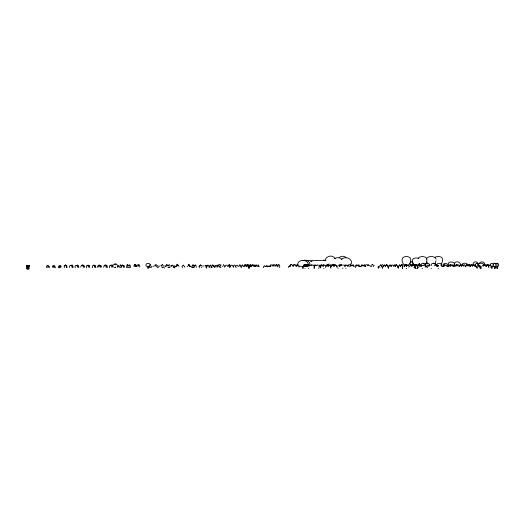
<?xml version="1.0" encoding="UTF-8"?>
<svg xmlns="http://www.w3.org/2000/svg" width="525" height="525" viewBox="0 0 525 525"><rect width="100%" height="100%" fill="white"/><g stroke="black" fill="none" stroke-linecap="round" stroke-linejoin="round"><path stroke-width="0.79" d="M52.454 267.218C51.916 264.738 55.394 264.744 54.856 267.218M80.804 267.192L81.099 265.781L81.979 265.145M97.748 267.107L98.044 265.689L98.923 265.059L100.065 265.801L100.367 267.212M97.972 267.212L98.267 265.801L99.146 265.164M103.681 267.232L103.983 265.814L104.862 265.184M135.417 266.451L135.22 265.335L134.656 265.079M135.726 266.372L135.732 265.453L135.03 264.941L134.177 265.335L133.98 266.451M135.791 266.313L135.791 265.781M135.982 266.273L135.982 265.676M209.245 267.179L209.541 265.762L210.42 265.132M214.699 267.113C214.161 264.633 217.639 264.639 217.094 267.113M217.127 266.963L217.37 265.545L218.072 264.908M277.922 266.963L278.158 265.309L278.86 264.567M297.668 264.797C297.406 258.923 308.477 258.923 308.214 264.797M320.893 266.877L321.136 265.46L321.838 264.83M415.373 266.93C414.822 265.033 417.349 264.121 417.29 266.411M419.383 266.123L419.245 265.263L418.412 264.81L416.174 265.263M429.772 265.545C430.146 263.117 426.261 262.461 425.211 264.364M435.494 265.263L435.067 263.872L433.401 263.261M135.942 266.575L135.837 265L134.768 265.007M138.265 266.516L138.246 265.283L137.635 264.771L136.933 265.283L136.913 266.516M228.277 266.424L228.979 264.895M243.889 266.214L244.407 264.757L245.149 265.322M246.743 266.26L247.446 264.731M249.69 266.26L250.392 264.731M251.363 266.273L251.882 264.817L252.623 265.381M254.31 266.306L255.019 264.777L255.747 266.306M255.688 266.319L256.39 264.79L257.125 266.319M257.506 266.332L258.215 264.803L259.042 266.398M303.352 266.267L303.87 264.81L304.612 265.374M303.791 266.28L304.205 264.928L304.815 264.928M304.224 266.287L304.933 264.764M304.553 266.287L305.261 264.764M304.881 266.293L305.583 264.764M305.097 266.306L305.799 264.784M305.642 266.306L306.16 264.849L306.902 265.414M306.075 266.319L306.593 264.863L307.335 265.427M306.403 266.339L306.922 264.882L307.663 265.44M306.836 266.339L307.355 264.882L308.096 265.44M307.269 266.359L307.978 264.83M307.598 266.359L308.3 264.83M244.387 266.641L245.326 264.863L246.304 266.641M270.25 266.313L270.939 264.613L271.93 265.276M272.016 266.306L272.961 264.528L273.932 266.306M275.166 266.293L276.104 264.508L277.082 266.293M411.705 265.512L412.676 264.738L412.801 263.189L412.407 262.224L411.278 261.791M156.844 266.365C157.651 264.948 155.288 263.806 154.98 265.46M194.414 266.543L195.352 265.013M199.736 266.529L200.681 265M206.975 266.444C206.922 264.16 209.449 265.079 208.898 266.969M238.934 266.411L239.879 264.882M326.176 266.392L327.121 264.863L328.092 266.392M331.767 266.405L331.905 265.755M383.388 266.464L384.326 264.941M388.769 266.47L389.708 264.941L390.685 266.47M398.508 266.438L399.453 264.908M404.493 266.398L405.431 264.869M409.808 266.398L410.747 264.869M421.011 266.411L421.7 264.954L422.796 265.762M448.658 266.372L449.603 264.843L450.522 266.011M453.895 266.352L454.834 264.823L455.759 265.991M459.683 266.339L460.622 264.817M465.59 266.228L466.528 264.698M470.538 266.214L471.476 264.685L472.395 265.853M289.872 266.319L290.325 265.02L291.047 264.541M290.463 266.3L290.922 265L291.644 264.521M293.508 266.273L293.961 264.974L294.683 264.495M296.756 266.634L297.445 265.059L298.285 264.935L299.152 267.245M486.275 265.88L487.22 264.613M119.582 266.608L120.494 264.666L121.347 266.123M126.361 266.575L127.267 264.639M134.288 265.834L134.551 265.197M134.544 265.742L134.603 265.348M134.656 265.256L134.59 266.116M381.695 265.499L382.115 264.725L382.718 264.725C383.67 265.21 383.014 268.426 381.97 267.179M401.612 265.506L402.281 264.666L402.99 265.178L402.944 266.707L402.34 267.547M121.406 266.575L121.577 265.926M165.467 266.247L166.648 264.718M219.903 266.595L221.084 265.066M225.218 266.549C225.153 264.679 227.679 264.679 227.614 266.549M230.554 266.536C230.488 264.666 233.015 264.672 232.949 266.536M246.488 266.477L247.662 264.948M251.482 266.418L252.656 264.889M323.413 266.424C323.525 263.596 327.068 265.683 325.487 267.514M328.65 266.438L329.516 264.981M334.379 266.464C334.399 264.187 337.319 264.987 336.774 266.989M339.76 266.47L340.935 264.941M345.306 266.464C345.24 264.593 347.767 264.593 347.701 266.464M349.794 266.431L350.661 264.967L351.737 265.315M350.89 266.444C350.825 264.574 353.351 264.574 353.286 266.444M356.147 266.464C356.081 264.593 358.608 264.593 358.542 266.464M360.668 266.451L361.843 264.928M361.869 266.483C361.804 264.613 364.324 264.62 364.265 266.483M385.409 266.457L386.098 265.105L386.938 265M391.243 266.431C391.178 264.561 393.704 264.567 393.638 266.431M395.305 266.438L396.48 264.908M400.247 266.411L401.428 264.882M406.573 266.398C406.645 263.858 409.841 265.23 408.87 267.245M412.059 266.372C412.164 263.543 415.708 265.63 414.127 267.461M428.781 266.372L429.955 264.843M444.465 266.372C444.399 264.508 446.926 264.508 446.86 266.372M450.365 266.365C450.306 264.495 452.826 264.502 452.767 266.365M455.825 266.365L456.999 264.836M461.377 266.372L462.072 265.027L462.912 264.915M466.837 266.359L468.011 264.83M472.342 266.339L473.517 264.81M483.295 266.359C483.23 264.488 485.756 264.488 485.691 266.359M112.967 266.228L113.105 265.689M248.253 265.906L248.916 264.738M320.014 266.995L320.04 266.411M320.06 267.028L319.994 266.378M475.105 265.263L475.834 263.773L477.041 263.222M490.179 265.02C490.206 263.34 492.614 262.507 493.297 264.259M149.198 266.628L149.468 265.696M191.855 266.49L192.99 264.554L194.06 266.004M436.058 260.846L434.871 263.747M214.272 267.094L214.062 265.919L213.157 265.919M139.781 267.067L139.729 265.571L138.922 264.692M196.252 267.382L196.192 265.893L195.392 265.013M201.659 267.054L201.397 267.619M224.529 267.264L224.47 265.775L223.67 264.895M325.001 260.813C325.612 255.852 332.837 254.166 335.252 258.759M59.299 267.146L59.745 266.562M292.989 265.853L294.098 264.495M296.139 265.926L296.933 264.646L297.773 264.771M157.054 266.424L157.461 265.84M205.787 266.418L206.266 265.689L206.909 265.919M67.01 267.54L66.813 265.801L65.573 265.066L64.194 266.017L64.352 267.757M78.757 267.547L78.684 266.057L77.68 265.178M95.832 267.553L95.478 265.598L94.231 265.361M211.641 267.179L211.312 267.75M248.784 267.317L248.712 265.827L247.708 264.948M318.964 267.205L319.069 266.365M402.36 267.212L402.393 266.011L401.769 265.02M425.303 267.218L425.23 265.729L424.226 264.849M479.062 267.022L478.997 265.532L477.986 264.652M218.846 265.276L219.732 264.305L220.657 265.276M120.855 266.332C121.222 264.278 123.69 265.545 123.185 267.218M127.483 266.313L128.592 265.151L129.747 266.313M166.569 266.313L167.678 265.145M171.426 266.313L172.535 265.145M176.768 266.293L177.877 265.125M193.62 266.326L194.421 265.23L195.261 265.335M327.672 266.044L328.466 264.948L329.543 265.289M337.135 265.748L337.063 267.238M385.35 266.024L386.452 264.856M394.708 266.017L395.817 264.856M400.129 266.011L401.238 264.843M482.331 265.808L483.44 264.639M486.36 265.821L487.469 264.659M454.269 263.911C455.392 259.271 463.45 263.196 459.329 266.516M479.154 263.76C479.896 260.393 486.202 261.824 484.627 265.237M29.525 265.978L29.538 265.578M426.477 259.153L426.884 258.116C429.128 255.911 433.407 255.911 435.658 258.116L436.065 259.153M431.235 264.62L432.003 263.603L433.328 263.261M347.15 265.788L348.239 264.981L348.935 266.438M358.024 265.821L358.831 264.941M363.608 265.827L364.416 264.948M393.455 265.801L394.262 264.922M463.536 265.499L464.625 264.685L465.321 266.667M468.497 265.499L469.586 264.685L470.282 266.667M473.957 265.466L475.046 264.652L475.742 266.634M484.693 265.44L485.789 264.633L486.478 266.608M209.101 267.107L209.77 266.529L210.459 267.107M214.515 267.054L215.178 266.47L215.873 267.054M229.018 265.315L229.55 264.685M245.444 265.335L245.969 264.705M253.011 265.401L253.752 264.836L254.231 265.932M161.26 265.84L162.291 264.633M425.972 265.558L425.44 266.411M410.911 265.493L411.882 264.718L413.812 264.908M413.438 265.538L414.999 264.698L416.338 264.961L416.791 265.538M413.923 265.525L415.485 264.685L417.132 265.197M191.861 266.352L192.504 265.801M273.433 265.21L274.424 264.554L275.061 265.834M64.522 265.945L65.212 265.132L65.894 265.171M87.071 265.952C87.701 264.141 89.755 265.702 89.303 267.12M104.488 265.932L105.499 265.053M110.211 265.945C110.834 264.134 112.888 265.696 112.435 267.113M316.838 265.716L317.533 264.908L318.202 264.908M333.355 265.768L334.359 264.889M367.493 265.84L368.504 264.961M423.176 265.729L424.18 264.849M434.49 265.722C435.153 263.97 436.715 265.427 436.944 266.47M288.763 266.549L288.697 267.547M134.603 265.414L134.787 265M47.401 267.074L48.287 266.49L49.534 267.12M47.729 267.12L48.615 266.536M53.051 267.048L53.937 266.464L54.784 266.903M53.445 267.146L54.331 266.562M129.065 265.263L129.773 264.744L130.541 266.595M138.187 265.328L138.889 264.692M332.003 265.512L332.994 264.948L333.683 266.405M452.025 265.315L453.016 264.751L453.705 266.208M458.22 266.365C456.894 264.593 459.533 264.141 459.408 266.188M441.545 263.681L442.614 260.787L442.253 258.057C440.554 256.043 437.325 256.036 435.159 257.25M419.514 263.399L418.596 264.672M486.104 265.486L487.961 264.712M168.335 265.453L169.207 264.613L170.277 265.827M279.576 267.619L279.779 265.926L278.893 264.567M171.321 266.063L171.846 265.643L172.305 265.919M26.926 265.578L26.965 265.978M187.976 265.21L188.862 264.685L189.814 266.536M188.423 265.138L189.308 264.613L190.26 266.47M389.655 265.499L390.889 264.935L391.689 266.031M405.792 265.44L406.672 264.803L407.59 265.44M411.246 265.473L412.125 264.836M449.676 265.368L450.555 264.731M455.648 265.328L456.527 264.692M461.442 265.315L462.322 264.685L463.083 265.027M206.397 265.965L206.955 265.617L207.532 265.965M447.261 266.411C450.01 262.447 440.738 262.447 443.487 266.411M329.017 263.937L327.587 264.974L325.966 265.322M265.361 266.516L266.365 265.932M266.543 266.51L267.547 265.919L268.597 266.51M268.209 266.477L269.213 265.893L270.263 266.477M289.255 266.49L289.944 265.952M352.662 265.355L353.24 264.941M425.152 264.508C426.713 262.881 427.442 260.275 426.497 258.162C424.417 255.964 420.243 255.964 418.163 258.162M397.733 266.378L398.718 266.267M72.791 267.789L73.047 266.332L72.017 265.132M107.021 267.75C107.92 266.936 106.943 264.567 105.643 265.315M173.434 267.763L173.69 266.313L172.581 265.145M402.321 267.501L402.577 266.05L401.592 264.915M488.362 267.271L488.519 265.532L487.252 264.613M490.855 267.455C492.621 264.757 487.784 263.996 488.887 267.205M70.941 265.473L72.253 265.237M76.217 265.466L77.464 265.23L78.159 267.107M81.926 265.479L82.648 265.066M93.345 265.479L94.592 265.243L95.281 267.113M99.671 265.565L100.918 265.335L101.614 267.205M121.859 265.46L122.581 265.053M322.58 265.283L323.302 264.869M339.078 265.283L339.8 264.869M344.512 265.315L345.233 264.908L346.001 265.315M468.313 265.348L469.422 264.672L471.148 264.961M494.996 263.707C497.772 261.627 498.127 268.393 494.839 266.28M496.42 263.707L497.287 263.228M359.691 266.431L360.872 266.3M269.522 266.372L270.401 265.952M288.894 266.385L289.774 265.965M493.395 265.998L491.151 266.51M276.406 264.757L276.793 264.548M408.253 265.237C410.366 263.655 411.403 260.603 410.379 258.129C408.463 255.938 404.394 255.938 402.478 258.129C401.454 260.603 402.485 263.655 404.604 265.237M29.597 265.978L29.518 265.486M134.485 265.256L135.26 264.744M249.454 267.356L248.948 267.612M478.419 264.233C479.988 262.539 484.148 262.907 484.208 265.598M453.351 266.07C458.325 261.358 445.338 260.144 448.914 265.689M26.873 265.387L26.946 269.023M223.243 265.072L223.63 264.895M320.257 267.953L320.677 267.067L320.25 266.182M341.493 259.37C344.682 255.938 352.072 258.077 351.566 263.15L349.998 264.659L348.233 265.164M441.387 265.23C443.815 261.634 432.777 263.918 438.368 265.545M410.314 262.224L411.265 261.791M111.74 265.335L112.225 265.053M55.046 267.868L55.25 267.146L54.364 266.562M339.216 257.545C341.086 255.832 344.177 255.832 346.047 257.545M310.642 261.352L312.907 260.321L316.273 260.518M250.097 266.47L251.285 266.47M254.782 266.477L255.97 266.477M65.408 265.348L66.124 265.775L66.419 267.192M71.413 265.348L71.899 265.171M77.149 265.355L77.634 265.178M82.819 265.355L83.304 265.178M88.088 265.368L89.342 265.598L89.795 267.238M111.398 265.348L112.238 265.243M122.87 265.342L124.117 265.578L124.576 267.212M440.403 265.033L441.413 265.033L442.109 266.378M466.718 264.869L467.204 264.692M471.982 264.836L472.828 264.725L473.392 265.289M334.681 258.727C336.801 257.053 340.062 257.368 341.906 259.317M308.516 265.84L309.822 264.613C310.209 261.955 307.335 260.098 304.953 260.17M111.74 265.315L112.14 265.059M258.438 266.398L258.943 266.339M437.745 266.438L438.467 266.228M442.339 266.457L443.061 266.247L444.222 264.751M442.923 266.464L443.33 266.293M447.497 266.457L448.219 266.254M150.15 264.777L150.826 264.994M190.267 266.7L190.654 266.608M334.53 264.265L330.625 265.086M302.997 260.551L304.94 260.17M373.268 266.549L374.213 265.479L372.573 264.705M148.962 266.464L150.216 265.584C150.655 262.526 145.458 262.526 145.898 265.584L146.488 266.247L148.096 266.549M453.974 266.378L454.46 266.293M340.705 264.941L341.782 264.607M306.423 260.564L309.796 260.367L312.053 261.397M212.723 264.928L211.838 266.096L212.048 267.547M316.647 260.518L320.913 260.518M321.517 260.505L323.649 260.177M229.576 267.56L230.219 267.054L230.278 266.214L229.576 264.685M311.942 265.033L309.192 265.466M177.201 264.259L176.315 265.23L176.518 266.438M93.378 265.164L92.269 266.332L92.525 267.783M183.173 265.158L182.063 266.326L182.326 267.776M200.189 265.178L199.08 266.339L199.336 267.789M242.268 265.013L241.159 266.182L241.415 267.632M380.717 264.876L379.608 266.044L379.864 267.494M418.799 264.856L417.69 266.024L417.946 267.474M477.94 264.652L476.838 265.821L477.094 267.271M494.484 263.209C492.791 263.425 492.391 266.766 494.524 266.569M114.457 263.872L116.182 263.872M247.643 266.438L248.043 266.438M388.369 266.103C387.411 266.923 387.719 264.725 386.498 264.856M206.765 267.514L206.161 267.514L206.069 266.037L205.065 265.158M264.502 265.939L263.392 266.72L263.648 267.684M494.537 266.569C496.637 266.72 496.197 263.425 494.53 263.209M423.314 263.274C421.647 262.979 419.777 265.066 421.286 266.411M59.811 266.49L58.918 267.074L59.128 267.796M365.183 266.3L365.525 266.267M26.959 265.191L26.25 265.702L26.952 266.149M372.533 264.705L371.234 265.053L370.899 265.847M412.676 264.738L414.606 264.928M316.26 265.335L310.754 264.994M318.878 265.466L320.9 265.335M415.098 267.579L415.583 267.566L414.074 267.218M418.176 267.612L417.237 267.612M115.224 267.074L115.316 267.074M323.662 260.177L325.979 260.505M423.321 263.274L425.027 263.662L425.965 264.823M113.4 264.705L117.232 264.705M487.974 264.712L489.884 265.486M330.514 264.889L330.789 267.908L330.245 267.908M342.635 265.151L342.969 265.151M431.018 265.433L431.524 265.433M28.055 265.998L27.969 269.017M202.42 265.998L203.864 265.998M158.406 266.136L159.843 266.136M153.07 266.221L154.147 266.221M150.865 266.332L151.942 266.332M187.143 266.352L187.865 266.352M222.278 266.273L223 266.273M370.381 266.556L371.72 266.556M303.043 266.588L299.106 266.031M168.63 267.015L170.428 267.015M162.907 267.028L163.505 267.028M477.054 267.061L475.63 266.713M191.815 267.428L194.053 267.428M113.932 267.56L115.848 267.56M119.549 267.547L121.465 267.547M126.328 267.514L128.244 267.514M128.651 267.533L130.567 267.533M149.159 267.566L151.554 267.566M191.966 267.494L193.882 267.494M219.614 267.514L221.051 267.514M157.159 267.619L158.596 267.619M161.864 267.619L163.301 267.619M167.895 267.619L169.332 267.619M337.7 268.131L338.192 268.131M342.3 268.17L342.969 268.17M345.588 268.183L346.034 268.183M304.854 268.282L305.202 268.282M318.603 268.314L318.957 268.314M323.564 268.295L323.925 268.295M308.287 268.354L308.621 268.354M438.047 268.393L438.552 268.393M406.166 268.472L406.691 268.472M416.003 268.492L416.437 268.492M422.087 268.505L422.566 268.505M431.018 268.452L431.524 268.452M477.1 268.472L476.943 266.89M481.241 268.459L480.952 266.398M494.445 268.465L494.576 266.405M417.664 268.577L417.756 267.474M438.224 265.545L436.472 265.164L435.061 263.681M481.031 266.562L478.826 266.26M447.661 266.26L448.383 266.47M448.258 266.254L448.98 266.457M436.872 266.228L437.594 266.431M398.258 267.501L397.753 267.369M388.369 267.547L387.857 267.415M59.843 266.49L60.729 267.074M496.709 266.497C499.111 267.422 499.413 263.563 497.339 263.228M266.411 265.932L267.422 266.516M264.541 265.939L265.42 266.365M427.357 267.094L425.873 266.707L425.204 265.991M477.061 263.222L478.465 264.068L478.944 265.958M388.395 266.103L388.92 266.424M218.603 265.781L219.273 266.359M319.909 264.974L321.53 265.322M483.479 264.639L484.358 265.276M473.563 264.81L474.738 266.339M467.25 264.692L468.129 265.328M468.051 264.83L469.232 266.359M456.573 264.692L457.452 265.328M457.045 264.836L457.761 265.25M450.601 264.731L451.48 265.368M444.268 264.751L445.148 265.387M418.838 264.856L419.718 265.493L420.02 266.91M412.171 264.836L413.05 265.473M401.284 264.843L401.783 264.954M396.519 264.908L397.399 265.545L397.701 266.963M395.863 264.856L396.742 265.486M380.763 264.876L381.938 266.405M368.543 264.961L369.554 265.84M361.889 264.928L362.611 265.335M340.974 264.941L341.854 265.578M339.839 264.869L340.561 265.283M334.405 264.889L335.127 265.302M323.341 264.869L324.063 265.283M252.702 264.889L253.877 266.418M242.307 265.013L243.488 266.543M210.466 265.132L211.575 266.3M200.228 265.178L201.108 265.808M188.508 265.171L189.61 266.332M183.218 265.158L184.327 266.326M177.923 265.125L179.032 266.293M166.688 264.718L167.567 265.355M167.718 265.145L168.597 265.781M160.873 265.138L161.982 266.3M154.941 265.151L156.05 266.313M122.627 265.053L123.506 265.683L123.802 267.1M105.538 265.053L106.418 265.689L106.719 267.107M104.902 265.184L105.781 265.814L106.076 267.232M93.424 265.164L94.303 265.801L94.598 267.212M82.688 265.066L83.567 265.696L83.862 267.113M83.344 265.178L84.223 265.814L84.525 267.232M82.025 265.145L82.904 265.781L83.199 267.192M315.118 264.994L316.667 265.335M177.233 264.259L178.178 265.525M135.056 265L135.667 265.506M164.647 265.768L165.342 266.549M294.728 264.495L295.45 264.974L295.903 266.273M294.144 264.495L294.866 264.974M291.683 264.521L292.405 265L292.858 266.3M291.093 264.541L291.578 264.744M466.561 264.698L467.263 265.335M460.655 264.817L461.547 265.978M410.786 264.869L411.725 266.398M405.471 264.869L406.409 266.398M399.486 264.908L400.424 266.438M394.295 264.922L395.233 266.444M384.359 264.941L385.304 266.464M364.448 264.948L365.387 266.477M358.864 264.941L359.802 266.47M353.273 264.941L354.217 266.464M343.763 264.908L344.702 266.438M321.871 264.83L322.809 266.359M239.912 264.882L240.614 265.512L240.857 266.93M218.105 264.908L219.05 266.438M212.763 264.928L213.701 266.457M200.714 265L201.416 265.637M59.765 266.562L60.204 267.146M193.613 265.584L194.276 265.965M441.774 266.273L442.181 266.444M334.11 264.607L335.731 265.112M276.826 264.548L277.718 265.906M327.068 264.462L328.197 264.863M308.326 264.83L309.035 266.359M308.004 264.83L308.667 265.998M305.609 264.764L306.351 265.414M305.287 264.764L305.812 265.394M250.418 264.731L251.127 266.26M248.942 264.738L249.651 266.267M247.472 264.731L247.997 265.368M245.995 264.705L246.658 265.873M229.005 264.895L229.714 266.943M162.33 264.633L163.36 265.84M48.576 266.523L49.212 267.074M419.016 258.654C417.08 257.644 414.264 257.618 412.709 259.33L412.387 261.627L413.844 264.672M421.057 265.624L418.904 263.793M127.306 264.639L128.126 266.096M99.284 265.132L100.144 267.107M65.881 265.132L66.747 267.113M184.419 266.667L184.918 267.159M135.568 264.902L135.923 265.414M479.725 265.748L480.158 266.129M462.847 264.863L463.772 266.372M386.984 265.033L387.673 266.385M357.171 265.342C355.983 263.977 354.493 266.641 355.556 267.547M338.671 265.046L339.36 266.392M118.125 265.368L118.748 266.352M72.194 265.237L72.883 267.107M236.099 267.632C234.518 265.801 238.061 263.721 238.166 266.543M109.699 267.763C107.999 265.414 112.317 264.075 111.772 267.192M86.658 267.776C84.958 265.427 89.276 264.088 88.725 267.212M75.337 267.743C73.638 265.394 77.956 264.055 77.411 267.179M58.99 267.789C57.291 265.44 61.609 264.101 61.064 267.225M427.252 267.481C426.011 266.142 428.42 263.504 428.853 266.031M233.677 267.501C232.312 265.775 235.279 263.589 235.331 266.411M427.665 263.747L426.746 262.021M368.425 265.493C367.835 264.351 365.144 264.37 365.111 265.86M117.882 265.696L118.184 267.113M117.338 265.801L117.639 267.212M112.803 265.808L113.032 266.339M487.955 265.138L488.191 265.88M404.434 266.332L404.617 264.849L406.271 264.692L407.105 265.335M473.314 264.876C471.936 261.772 477.494 260.4 477.901 263.747M454.486 265.532L454.223 264.416M410.281 265.604L409.92 263.189M330.881 265.788L331.045 266.963M69.595 267.507C68.565 264.987 72.424 264.403 71.892 267.186M46.554 267.54C45.524 265.027 49.383 264.436 48.845 267.218M135.923 265.348L135.982 265.742M467.867 264.908C467.197 262.5 461.783 262.52 461.665 265.23M381.695 266.037L381.741 266.405M416.03 265.584L416.03 266.123M497.385 266.418L497.385 268.478L497.241 266.418M495.961 266.418L495.961 268.478L495.817 266.418M494.438 266.405L494.438 268.465M491.938 266.424L491.938 268.492L491.774 266.424M417.657 267.474L417.657 268.577M415.163 267.422L415.163 268.524L415.065 267.422M402.353 267.389L402.353 268.492M402.308 267.389L402.308 268.492M398.252 267.35L398.298 268.452M388.356 267.389L388.402 268.492M382.39 267.389L382.443 268.492M378.335 267.461L378.295 268.564M314.423 265.289L314.423 268.314L314.068 268.314L314.068 265.289M303.122 266.411L303.122 268.472L302.761 268.472L302.761 266.411M248.981 267.455L248.981 268.557L248.883 267.455M174.681 267.376L174.72 267.999M164.62 267.547L164.653 268.17M148.247 266.385L148.247 268.446L147.866 268.446L147.866 266.385M29.105 265.998L29.072 269.023M27.622 265.985L27.576 269.003M26.992 265.998L26.992 269.023M479.752 266.766C480.861 269.056 480.729 264.41 479.752 266.766M378.551 266.89C378.033 269.049 378.026 264.725 378.551 266.89M175.422 266.562L174.713 267.52L173.992 266.746L174.687 265.604L175.422 266.562M28.324 265.998L28.232 269.023L28.33 265.998M28.632 265.998L28.54 269.023L28.639 265.998M480.244 268.393L480.244 267.291L480.217 268.393M206.482 268.026L206.482 267.402L206.443 268.026"/></g></svg>
